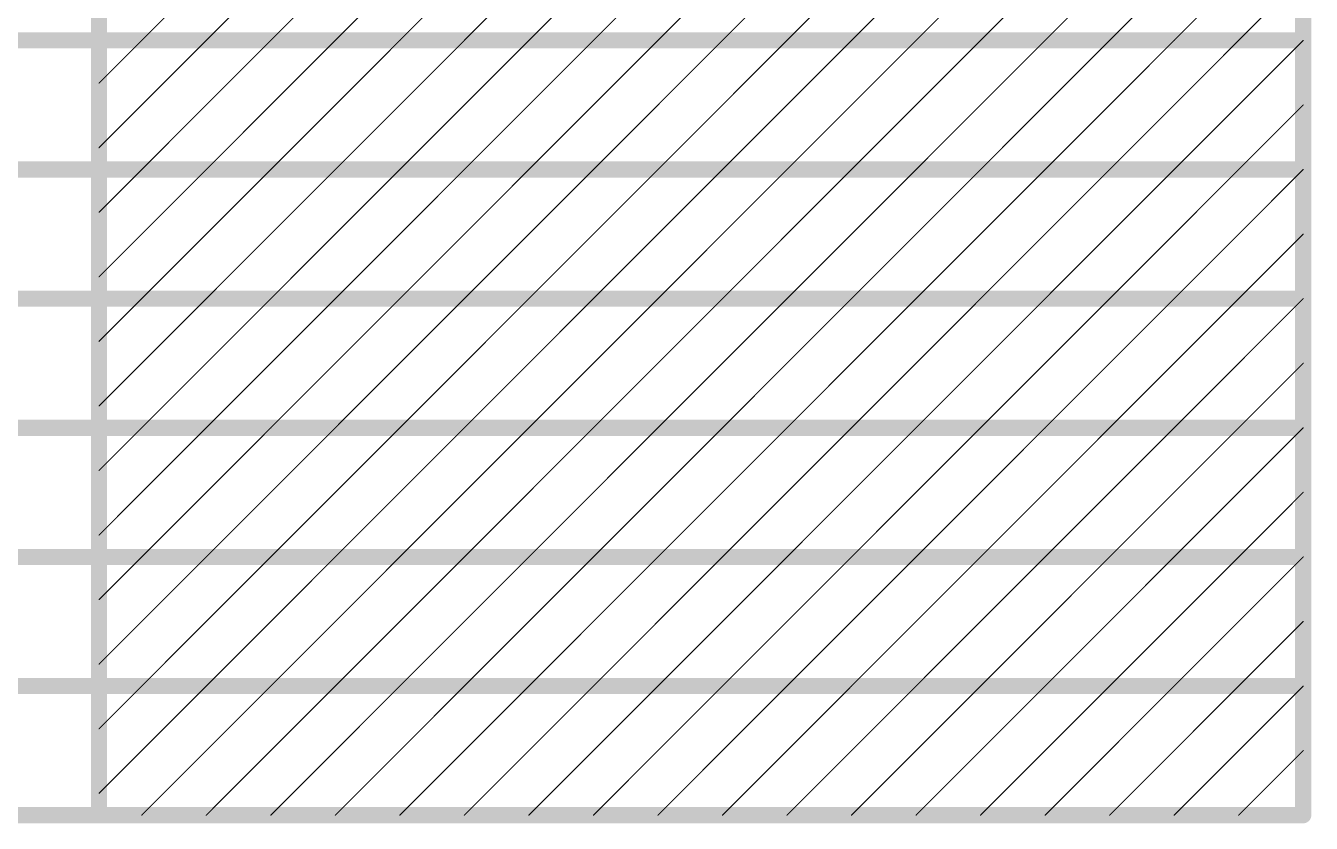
# Model space of a CAD drawing. Header units: inches. Extents: x -9 to 196, y -9 to 68.
# Drawn here: x 165.14 to 195.5, y -4.41 to 14.42 of the extents above; entities that cross this region are included whole.
import ezdxf

# ---------------------------------------------------------------- set-up
doc = ezdxf.new("R2010")
doc.units = ezdxf.units.IN
doc.layers.add('Fabrication', color=76, linetype='Continuous')

msp = doc.modelspace()

# ---------------------------------------------------------------- linework, layer by layer
at = {"layer": 'Fabrication'}
for points in [[(166.874, -4.216, 0.381, 0.381, 0), (166.874, 32.36, 0.381, 0.381, 0)], [(195.314, -4.216, 0.381, 0.381, 0), (195.314, 32.36, 0.381, 0.381, 0)], [(167.882, 14.072, 0.0254, 0.0254, 0), (170.93, 17.12, 0.0254, 0.0254, 0)], [(169.406, 14.072, 0.0254, 0.0254, 0), (172.454, 17.12, 0.0254, 0.0254, 0)], [(170.93, 14.072, 0.0254, 0.0254, 0), (173.978, 17.12, 0.0254, 0.0254, 0)], [(172.454, 14.072, 0.0254, 0.0254, 0), (175.502, 17.12, 0.0254, 0.0254, 0)], [(173.978, 14.072, 0.0254, 0.0254, 0), (177.026, 17.12, 0.0254, 0.0254, 0)], [(175.502, 14.072, 0.0254, 0.0254, 0), (178.55, 17.12, 0.0254, 0.0254, 0)], [(177.026, 14.072, 0.0254, 0.0254, 0), (180.074, 17.12, 0.0254, 0.0254, 0)], [(178.55, 14.072, 0.0254, 0.0254, 0), (181.598, 17.12, 0.0254, 0.0254, 0)], [(180.074, 14.072, 0.0254, 0.0254, 0), (183.122, 17.12, 0.0254, 0.0254, 0)], [(181.598, 14.072, 0.0254, 0.0254, 0), (184.646, 17.12, 0.0254, 0.0254, 0)], [(183.122, 14.072, 0.0254, 0.0254, 0), (186.17, 17.12, 0.0254, 0.0254, 0)], [(184.646, 14.072, 0.0254, 0.0254, 0), (187.694, 17.12, 0.0254, 0.0254, 0)], [(186.17, 14.072, 0.0254, 0.0254, 0), (189.218, 17.12, 0.0254, 0.0254, 0)], [(187.694, 14.072, 0.0254, 0.0254, 0), (190.742, 17.12, 0.0254, 0.0254, 0)], [(189.218, 14.072, 0.0254, 0.0254, 0), (192.266, 17.12, 0.0254, 0.0254, 0)], [(190.742, 14.072, 0.0254, 0.0254, 0), (193.79, 17.12, 0.0254, 0.0254, 0)], [(192.266, 14.072, 0.0254, 0.0254, 0), (195.314, 17.12, 0.0254, 0.0254, 0)], [(193.79, 14.072, 0.0254, 0.0254, 0), (195.314, 15.596, 0.0254, 0.0254, 0)], [(152.4, 14.072, 0.381, 0.381, 0), (166.874, 14.072, 0.381, 0.381, 0)], [(166.874, 14.072, 0.381, 0.381, 0), (195.314, 14.072, 0.381, 0.381, 0)], [(166.874, 13.064, 0.0254, 0.0254, 0), (167.882, 14.072, 0.0254, 0.0254, 0)], [(166.874, 11.54, 0.0254, 0.0254, 0), (169.406, 14.072, 0.0254, 0.0254, 0)], [(167.882, 11.024, 0.0254, 0.0254, 0), (170.93, 14.072, 0.0254, 0.0254, 0)], [(169.406, 11.024, 0.0254, 0.0254, 0), (172.454, 14.072, 0.0254, 0.0254, 0)], [(170.93, 11.024, 0.0254, 0.0254, 0), (173.978, 14.072, 0.0254, 0.0254, 0)], [(172.454, 11.024, 0.0254, 0.0254, 0), (175.502, 14.072, 0.0254, 0.0254, 0)], [(173.978, 11.024, 0.0254, 0.0254, 0), (177.026, 14.072, 0.0254, 0.0254, 0)], [(175.502, 11.024, 0.0254, 0.0254, 0), (178.55, 14.072, 0.0254, 0.0254, 0)], [(177.026, 11.024, 0.0254, 0.0254, 0), (180.074, 14.072, 0.0254, 0.0254, 0)], [(178.55, 11.024, 0.0254, 0.0254, 0), (181.598, 14.072, 0.0254, 0.0254, 0)], [(180.074, 11.024, 0.0254, 0.0254, 0), (183.122, 14.072, 0.0254, 0.0254, 0)], [(181.598, 11.024, 0.0254, 0.0254, 0), (184.646, 14.072, 0.0254, 0.0254, 0)], [(183.122, 11.024, 0.0254, 0.0254, 0), (186.17, 14.072, 0.0254, 0.0254, 0)], [(184.646, 11.024, 0.0254, 0.0254, 0), (187.694, 14.072, 0.0254, 0.0254, 0)], [(186.17, 11.024, 0.0254, 0.0254, 0), (189.218, 14.072, 0.0254, 0.0254, 0)], [(187.694, 11.024, 0.0254, 0.0254, 0), (190.742, 14.072, 0.0254, 0.0254, 0)], [(189.218, 11.024, 0.0254, 0.0254, 0), (192.266, 14.072, 0.0254, 0.0254, 0)], [(190.742, 11.024, 0.0254, 0.0254, 0), (193.79, 14.072, 0.0254, 0.0254, 0)], [(192.266, 11.024, 0.0254, 0.0254, 0), (195.314, 14.072, 0.0254, 0.0254, 0)], [(193.79, 11.024, 0.0254, 0.0254, 0), (195.314, 12.548, 0.0254, 0.0254, 0)], [(152.4, 11.024, 0.381, 0.381, 0), (166.874, 11.024, 0.381, 0.381, 0)], [(166.874, 11.024, 0.381, 0.381, 0), (195.314, 11.024, 0.381, 0.381, 0)], [(166.874, 10.016, 0.0254, 0.0254, 0), (167.882, 11.024, 0.0254, 0.0254, 0)], [(166.874, 8.492, 0.0254, 0.0254, 0), (169.406, 11.024, 0.0254, 0.0254, 0)], [(167.882, 7.976, 0.0254, 0.0254, 0), (170.93, 11.024, 0.0254, 0.0254, 0)], [(169.406, 7.976, 0.0254, 0.0254, 0), (172.454, 11.024, 0.0254, 0.0254, 0)], [(170.93, 7.976, 0.0254, 0.0254, 0), (173.978, 11.024, 0.0254, 0.0254, 0)], [(172.454, 7.976, 0.0254, 0.0254, 0), (175.502, 11.024, 0.0254, 0.0254, 0)], [(173.978, 7.976, 0.0254, 0.0254, 0), (177.026, 11.024, 0.0254, 0.0254, 0)], [(175.502, 7.976, 0.0254, 0.0254, 0), (178.55, 11.024, 0.0254, 0.0254, 0)], [(177.026, 7.976, 0.0254, 0.0254, 0), (180.074, 11.024, 0.0254, 0.0254, 0)], [(178.55, 7.976, 0.0254, 0.0254, 0), (181.598, 11.024, 0.0254, 0.0254, 0)], [(180.074, 7.976, 0.0254, 0.0254, 0), (183.122, 11.024, 0.0254, 0.0254, 0)], [(181.598, 7.976, 0.0254, 0.0254, 0), (184.646, 11.024, 0.0254, 0.0254, 0)], [(183.122, 7.976, 0.0254, 0.0254, 0), (186.17, 11.024, 0.0254, 0.0254, 0)], [(184.646, 7.976, 0.0254, 0.0254, 0), (187.694, 11.024, 0.0254, 0.0254, 0)], [(186.17, 7.976, 0.0254, 0.0254, 0), (189.218, 11.024, 0.0254, 0.0254, 0)], [(187.694, 7.976, 0.0254, 0.0254, 0), (190.742, 11.024, 0.0254, 0.0254, 0)], [(189.218, 7.976, 0.0254, 0.0254, 0), (192.266, 11.024, 0.0254, 0.0254, 0)], [(190.742, 7.976, 0.0254, 0.0254, 0), (193.79, 11.024, 0.0254, 0.0254, 0)], [(192.266, 7.976, 0.0254, 0.0254, 0), (195.314, 11.024, 0.0254, 0.0254, 0)], [(193.79, 7.976, 0.0254, 0.0254, 0), (195.314, 9.5, 0.0254, 0.0254, 0)], [(152.4, 7.976, 0.381, 0.381, 0), (166.874, 7.976, 0.381, 0.381, 0)], [(166.874, 7.976, 0.381, 0.381, 0), (195.314, 7.976, 0.381, 0.381, 0)], [(166.874, 6.968, 0.0254, 0.0254, 0), (167.882, 7.976, 0.0254, 0.0254, 0)], [(166.874, 5.444, 0.0254, 0.0254, 0), (169.406, 7.976, 0.0254, 0.0254, 0)], [(167.882, 4.928, 0.0254, 0.0254, 0), (170.93, 7.976, 0.0254, 0.0254, 0)], [(169.406, 4.928, 0.0254, 0.0254, 0), (172.454, 7.976, 0.0254, 0.0254, 0)], [(170.93, 4.928, 0.0254, 0.0254, 0), (173.978, 7.976, 0.0254, 0.0254, 0)], [(172.454, 4.928, 0.0254, 0.0254, 0), (175.502, 7.976, 0.0254, 0.0254, 0)], [(173.978, 4.928, 0.0254, 0.0254, 0), (177.026, 7.976, 0.0254, 0.0254, 0)], [(175.502, 4.928, 0.0254, 0.0254, 0), (178.55, 7.976, 0.0254, 0.0254, 0)], [(177.026, 4.928, 0.0254, 0.0254, 0), (180.074, 7.976, 0.0254, 0.0254, 0)], [(178.55, 4.928, 0.0254, 0.0254, 0), (181.598, 7.976, 0.0254, 0.0254, 0)], [(180.074, 4.928, 0.0254, 0.0254, 0), (183.122, 7.976, 0.0254, 0.0254, 0)], [(181.598, 4.928, 0.0254, 0.0254, 0), (184.646, 7.976, 0.0254, 0.0254, 0)], [(183.122, 4.928, 0.0254, 0.0254, 0), (186.17, 7.976, 0.0254, 0.0254, 0)], [(184.646, 4.928, 0.0254, 0.0254, 0), (187.694, 7.976, 0.0254, 0.0254, 0)], [(186.17, 4.928, 0.0254, 0.0254, 0), (189.218, 7.976, 0.0254, 0.0254, 0)], [(187.694, 4.928, 0.0254, 0.0254, 0), (190.742, 7.976, 0.0254, 0.0254, 0)], [(189.218, 4.928, 0.0254, 0.0254, 0), (192.266, 7.976, 0.0254, 0.0254, 0)], [(190.742, 4.928, 0.0254, 0.0254, 0), (193.79, 7.976, 0.0254, 0.0254, 0)], [(192.266, 4.928, 0.0254, 0.0254, 0), (195.314, 7.976, 0.0254, 0.0254, 0)], [(193.79, 4.928, 0.0254, 0.0254, 0), (195.314, 6.452, 0.0254, 0.0254, 0)], [(152.4, 4.928, 0.381, 0.381, 0), (166.874, 4.928, 0.381, 0.381, 0)], [(166.874, 4.928, 0.381, 0.381, 0), (195.314, 4.928, 0.381, 0.381, 0)], [(166.874, 3.92, 0.0254, 0.0254, 0), (167.882, 4.928, 0.0254, 0.0254, 0)], [(166.874, 2.396, 0.0254, 0.0254, 0), (169.406, 4.928, 0.0254, 0.0254, 0)], [(167.882, 1.88, 0.0254, 0.0254, 0), (170.93, 4.928, 0.0254, 0.0254, 0)], [(169.406, 1.88, 0.0254, 0.0254, 0), (172.454, 4.928, 0.0254, 0.0254, 0)], [(170.93, 1.88, 0.0254, 0.0254, 0), (173.978, 4.928, 0.0254, 0.0254, 0)], [(172.454, 1.88, 0.0254, 0.0254, 0), (175.502, 4.928, 0.0254, 0.0254, 0)], [(173.978, 1.88, 0.0254, 0.0254, 0), (177.026, 4.928, 0.0254, 0.0254, 0)], [(175.502, 1.88, 0.0254, 0.0254, 0), (178.55, 4.928, 0.0254, 0.0254, 0)], [(177.026, 1.88, 0.0254, 0.0254, 0), (180.074, 4.928, 0.0254, 0.0254, 0)], [(178.55, 1.88, 0.0254, 0.0254, 0), (181.598, 4.928, 0.0254, 0.0254, 0)], [(180.074, 1.88, 0.0254, 0.0254, 0), (183.122, 4.928, 0.0254, 0.0254, 0)], [(181.598, 1.88, 0.0254, 0.0254, 0), (184.646, 4.928, 0.0254, 0.0254, 0)], [(183.122, 1.88, 0.0254, 0.0254, 0), (186.17, 4.928, 0.0254, 0.0254, 0)], [(184.646, 1.88, 0.0254, 0.0254, 0), (187.694, 4.928, 0.0254, 0.0254, 0)], [(186.17, 1.88, 0.0254, 0.0254, 0), (189.218, 4.928, 0.0254, 0.0254, 0)], [(187.694, 1.88, 0.0254, 0.0254, 0), (190.742, 4.928, 0.0254, 0.0254, 0)], [(189.218, 1.88, 0.0254, 0.0254, 0), (192.266, 4.928, 0.0254, 0.0254, 0)], [(190.742, 1.88, 0.0254, 0.0254, 0), (193.79, 4.928, 0.0254, 0.0254, 0)], [(192.266, 1.88, 0.0254, 0.0254, 0), (195.314, 4.928, 0.0254, 0.0254, 0)], [(193.79, 1.88, 0.0254, 0.0254, 0), (195.314, 3.404, 0.0254, 0.0254, 0)], [(152.4, 1.88, 0.381, 0.381, 0), (166.874, 1.88, 0.381, 0.381, 0)], [(166.874, 1.88, 0.381, 0.381, 0), (195.314, 1.88, 0.381, 0.381, 0)], [(166.874, 0.872, 0.0254, 0.0254, 0), (167.882, 1.88, 0.0254, 0.0254, 0)], [(166.874, -0.652, 0.0254, 0.0254, 0), (169.406, 1.88, 0.0254, 0.0254, 0)], [(167.882, -1.168, 0.0254, 0.0254, 0), (170.93, 1.88, 0.0254, 0.0254, 0)], [(169.406, -1.168, 0.0254, 0.0254, 0), (172.454, 1.88, 0.0254, 0.0254, 0)], [(170.93, -1.168, 0.0254, 0.0254, 0), (173.978, 1.88, 0.0254, 0.0254, 0)], [(172.454, -1.168, 0.0254, 0.0254, 0), (175.502, 1.88, 0.0254, 0.0254, 0)], [(173.978, -1.168, 0.0254, 0.0254, 0), (177.026, 1.88, 0.0254, 0.0254, 0)], [(175.502, -1.168, 0.0254, 0.0254, 0), (178.55, 1.88, 0.0254, 0.0254, 0)], [(177.026, -1.168, 0.0254, 0.0254, 0), (180.074, 1.88, 0.0254, 0.0254, 0)], [(178.55, -1.168, 0.0254, 0.0254, 0), (181.598, 1.88, 0.0254, 0.0254, 0)], [(180.074, -1.168, 0.0254, 0.0254, 0), (183.122, 1.88, 0.0254, 0.0254, 0)], [(181.598, -1.168, 0.0254, 0.0254, 0), (184.646, 1.88, 0.0254, 0.0254, 0)], [(183.122, -1.168, 0.0254, 0.0254, 0), (186.17, 1.88, 0.0254, 0.0254, 0)], [(184.646, -1.168, 0.0254, 0.0254, 0), (187.694, 1.88, 0.0254, 0.0254, 0)], [(186.17, -1.168, 0.0254, 0.0254, 0), (189.218, 1.88, 0.0254, 0.0254, 0)], [(187.694, -1.168, 0.0254, 0.0254, 0), (190.742, 1.88, 0.0254, 0.0254, 0)], [(189.218, -1.168, 0.0254, 0.0254, 0), (192.266, 1.88, 0.0254, 0.0254, 0)], [(190.742, -1.168, 0.0254, 0.0254, 0), (193.79, 1.88, 0.0254, 0.0254, 0)], [(192.266, -1.168, 0.0254, 0.0254, 0), (195.314, 1.88, 0.0254, 0.0254, 0)], [(193.79, -1.168, 0.0254, 0.0254, 0), (195.314, 0.356, 0.0254, 0.0254, 0)], [(152.4, -1.168, 0.381, 0.381, 0), (166.874, -1.168, 0.381, 0.381, 0)], [(166.874, -1.168, 0.381, 0.381, 0), (195.314, -1.168, 0.381, 0.381, 0)], [(166.874, -2.176, 0.0254, 0.0254, 0), (167.882, -1.168, 0.0254, 0.0254, 0)], [(166.874, -3.7, 0.0254, 0.0254, 0), (169.406, -1.168, 0.0254, 0.0254, 0)], [(167.882, -4.216, 0.0254, 0.0254, 0), (170.93, -1.168, 0.0254, 0.0254, 0)], [(169.406, -4.216, 0.0254, 0.0254, 0), (172.454, -1.168, 0.0254, 0.0254, 0)], [(170.93, -4.216, 0.0254, 0.0254, 0), (173.978, -1.168, 0.0254, 0.0254, 0)], [(172.454, -4.216, 0.0254, 0.0254, 0), (175.502, -1.168, 0.0254, 0.0254, 0)], [(173.978, -4.216, 0.0254, 0.0254, 0), (177.026, -1.168, 0.0254, 0.0254, 0)], [(175.502, -4.216, 0.0254, 0.0254, 0), (178.55, -1.168, 0.0254, 0.0254, 0)], [(177.026, -4.216, 0.0254, 0.0254, 0), (180.074, -1.168, 0.0254, 0.0254, 0)], [(178.55, -4.216, 0.0254, 0.0254, 0), (181.598, -1.168, 0.0254, 0.0254, 0)], [(180.074, -4.216, 0.0254, 0.0254, 0), (183.122, -1.168, 0.0254, 0.0254, 0)], [(181.598, -4.216, 0.0254, 0.0254, 0), (184.646, -1.168, 0.0254, 0.0254, 0)], [(183.122, -4.216, 0.0254, 0.0254, 0), (186.17, -1.168, 0.0254, 0.0254, 0)], [(184.646, -4.216, 0.0254, 0.0254, 0), (187.694, -1.168, 0.0254, 0.0254, 0)], [(186.17, -4.216, 0.0254, 0.0254, 0), (189.218, -1.168, 0.0254, 0.0254, 0)], [(187.694, -4.216, 0.0254, 0.0254, 0), (190.742, -1.168, 0.0254, 0.0254, 0)], [(189.218, -4.216, 0.0254, 0.0254, 0), (192.266, -1.168, 0.0254, 0.0254, 0)], [(190.742, -4.216, 0.0254, 0.0254, 0), (193.79, -1.168, 0.0254, 0.0254, 0)], [(192.266, -4.216, 0.0254, 0.0254, 0), (195.314, -1.168, 0.0254, 0.0254, 0)], [(193.79, -4.216, 0.0254, 0.0254, 0), (195.314, -2.692, 0.0254, 0.0254, 0)], [(152.4, -4.216, 0.381, 0.381, 0), (166.874, -4.216, 0.381, 0.381, 0)], [(166.874, -4.216, 0.381, 0.381, 0), (195.314, -4.216, 0.381, 0.381, 0)]]:
    msp.add_lwpolyline(points, format="xyseb", dxfattribs=at)
for points in [[(166.779, 14.072, 0.191, 0.191, 1), (166.97, 14.072, 0.191, 0.191, 1)], [(166.779, 14.072, 0.191, 0.191, 1), (166.97, 14.072, 0.191, 0.191, 1)], [(167.876, 14.072, 0.0127, 0.0127, 1), (167.889, 14.072, 0.0127, 0.0127, 1)], [(167.876, 14.072, 0.0127, 0.0127, 1), (167.889, 14.072, 0.0127, 0.0127, 1)], [(169.4, 14.072, 0.0127, 0.0127, 1), (169.413, 14.072, 0.0127, 0.0127, 1)], [(169.4, 14.072, 0.0127, 0.0127, 1), (169.413, 14.072, 0.0127, 0.0127, 1)], [(170.924, 14.072, 0.0127, 0.0127, 1), (170.937, 14.072, 0.0127, 0.0127, 1)], [(170.924, 14.072, 0.0127, 0.0127, 1), (170.937, 14.072, 0.0127, 0.0127, 1)], [(172.448, 14.072, 0.0127, 0.0127, 1), (172.461, 14.072, 0.0127, 0.0127, 1)], [(172.448, 14.072, 0.0127, 0.0127, 1), (172.461, 14.072, 0.0127, 0.0127, 1)], [(173.972, 14.072, 0.0127, 0.0127, 1), (173.985, 14.072, 0.0127, 0.0127, 1)], [(173.972, 14.072, 0.0127, 0.0127, 1), (173.985, 14.072, 0.0127, 0.0127, 1)], [(175.496, 14.072, 0.0127, 0.0127, 1), (175.509, 14.072, 0.0127, 0.0127, 1)], [(175.496, 14.072, 0.0127, 0.0127, 1), (175.509, 14.072, 0.0127, 0.0127, 1)], [(177.02, 14.072, 0.0127, 0.0127, 1), (177.033, 14.072, 0.0127, 0.0127, 1)], [(177.02, 14.072, 0.0127, 0.0127, 1), (177.033, 14.072, 0.0127, 0.0127, 1)], [(178.544, 14.072, 0.0127, 0.0127, 1), (178.557, 14.072, 0.0127, 0.0127, 1)], [(178.544, 14.072, 0.0127, 0.0127, 1), (178.557, 14.072, 0.0127, 0.0127, 1)], [(180.068, 14.072, 0.0127, 0.0127, 1), (180.081, 14.072, 0.0127, 0.0127, 1)], [(180.068, 14.072, 0.0127, 0.0127, 1), (180.081, 14.072, 0.0127, 0.0127, 1)], [(181.592, 14.072, 0.0127, 0.0127, 1), (181.605, 14.072, 0.0127, 0.0127, 1)], [(181.592, 14.072, 0.0127, 0.0127, 1), (181.605, 14.072, 0.0127, 0.0127, 1)], [(183.116, 14.072, 0.0127, 0.0127, 1), (183.129, 14.072, 0.0127, 0.0127, 1)], [(183.116, 14.072, 0.0127, 0.0127, 1), (183.129, 14.072, 0.0127, 0.0127, 1)], [(184.64, 14.072, 0.0127, 0.0127, 1), (184.653, 14.072, 0.0127, 0.0127, 1)], [(184.64, 14.072, 0.0127, 0.0127, 1), (184.653, 14.072, 0.0127, 0.0127, 1)], [(186.164, 14.072, 0.0127, 0.0127, 1), (186.177, 14.072, 0.0127, 0.0127, 1)], [(186.164, 14.072, 0.0127, 0.0127, 1), (186.177, 14.072, 0.0127, 0.0127, 1)], [(187.688, 14.072, 0.0127, 0.0127, 1), (187.701, 14.072, 0.0127, 0.0127, 1)], [(187.688, 14.072, 0.0127, 0.0127, 1), (187.701, 14.072, 0.0127, 0.0127, 1)], [(189.212, 14.072, 0.0127, 0.0127, 1), (189.225, 14.072, 0.0127, 0.0127, 1)], [(189.212, 14.072, 0.0127, 0.0127, 1), (189.225, 14.072, 0.0127, 0.0127, 1)], [(190.736, 14.072, 0.0127, 0.0127, 1), (190.749, 14.072, 0.0127, 0.0127, 1)], [(190.736, 14.072, 0.0127, 0.0127, 1), (190.749, 14.072, 0.0127, 0.0127, 1)], [(192.26, 14.072, 0.0127, 0.0127, 1), (192.273, 14.072, 0.0127, 0.0127, 1)], [(192.26, 14.072, 0.0127, 0.0127, 1), (192.273, 14.072, 0.0127, 0.0127, 1)], [(193.784, 14.072, 0.0127, 0.0127, 1), (193.797, 14.072, 0.0127, 0.0127, 1)], [(193.784, 14.072, 0.0127, 0.0127, 1), (193.797, 14.072, 0.0127, 0.0127, 1)], [(195.219, 14.072, 0.191, 0.191, 1), (195.41, 14.072, 0.191, 0.191, 1)], [(195.308, 14.072, 0.0127, 0.0127, 1), (195.321, 14.072, 0.0127, 0.0127, 1)], [(166.868, 13.064, 0.0127, 0.0127, 1), (166.881, 13.064, 0.0127, 0.0127, 1)], [(195.308, 12.548, 0.0127, 0.0127, 1), (195.321, 12.548, 0.0127, 0.0127, 1)], [(166.868, 11.54, 0.0127, 0.0127, 1), (166.881, 11.54, 0.0127, 0.0127, 1)], [(166.779, 11.024, 0.191, 0.191, 1), (166.97, 11.024, 0.191, 0.191, 1)], [(166.779, 11.024, 0.191, 0.191, 1), (166.97, 11.024, 0.191, 0.191, 1)], [(167.876, 11.024, 0.0127, 0.0127, 1), (167.889, 11.024, 0.0127, 0.0127, 1)], [(167.876, 11.024, 0.0127, 0.0127, 1), (167.889, 11.024, 0.0127, 0.0127, 1)], [(169.4, 11.024, 0.0127, 0.0127, 1), (169.413, 11.024, 0.0127, 0.0127, 1)], [(169.4, 11.024, 0.0127, 0.0127, 1), (169.413, 11.024, 0.0127, 0.0127, 1)], [(170.924, 11.024, 0.0127, 0.0127, 1), (170.937, 11.024, 0.0127, 0.0127, 1)], [(170.924, 11.024, 0.0127, 0.0127, 1), (170.937, 11.024, 0.0127, 0.0127, 1)], [(172.448, 11.024, 0.0127, 0.0127, 1), (172.461, 11.024, 0.0127, 0.0127, 1)], [(172.448, 11.024, 0.0127, 0.0127, 1), (172.461, 11.024, 0.0127, 0.0127, 1)], [(173.972, 11.024, 0.0127, 0.0127, 1), (173.985, 11.024, 0.0127, 0.0127, 1)], [(173.972, 11.024, 0.0127, 0.0127, 1), (173.985, 11.024, 0.0127, 0.0127, 1)], [(175.496, 11.024, 0.0127, 0.0127, 1), (175.509, 11.024, 0.0127, 0.0127, 1)], [(175.496, 11.024, 0.0127, 0.0127, 1), (175.509, 11.024, 0.0127, 0.0127, 1)], [(177.02, 11.024, 0.0127, 0.0127, 1), (177.033, 11.024, 0.0127, 0.0127, 1)], [(177.02, 11.024, 0.0127, 0.0127, 1), (177.033, 11.024, 0.0127, 0.0127, 1)], [(178.544, 11.024, 0.0127, 0.0127, 1), (178.557, 11.024, 0.0127, 0.0127, 1)], [(178.544, 11.024, 0.0127, 0.0127, 1), (178.557, 11.024, 0.0127, 0.0127, 1)], [(180.068, 11.024, 0.0127, 0.0127, 1), (180.081, 11.024, 0.0127, 0.0127, 1)], [(180.068, 11.024, 0.0127, 0.0127, 1), (180.081, 11.024, 0.0127, 0.0127, 1)], [(181.592, 11.024, 0.0127, 0.0127, 1), (181.605, 11.024, 0.0127, 0.0127, 1)], [(181.592, 11.024, 0.0127, 0.0127, 1), (181.605, 11.024, 0.0127, 0.0127, 1)], [(183.116, 11.024, 0.0127, 0.0127, 1), (183.129, 11.024, 0.0127, 0.0127, 1)], [(183.116, 11.024, 0.0127, 0.0127, 1), (183.129, 11.024, 0.0127, 0.0127, 1)], [(184.64, 11.024, 0.0127, 0.0127, 1), (184.653, 11.024, 0.0127, 0.0127, 1)], [(184.64, 11.024, 0.0127, 0.0127, 1), (184.653, 11.024, 0.0127, 0.0127, 1)], [(186.164, 11.024, 0.0127, 0.0127, 1), (186.177, 11.024, 0.0127, 0.0127, 1)], [(186.164, 11.024, 0.0127, 0.0127, 1), (186.177, 11.024, 0.0127, 0.0127, 1)], [(187.688, 11.024, 0.0127, 0.0127, 1), (187.701, 11.024, 0.0127, 0.0127, 1)], [(187.688, 11.024, 0.0127, 0.0127, 1), (187.701, 11.024, 0.0127, 0.0127, 1)], [(189.212, 11.024, 0.0127, 0.0127, 1), (189.225, 11.024, 0.0127, 0.0127, 1)], [(189.212, 11.024, 0.0127, 0.0127, 1), (189.225, 11.024, 0.0127, 0.0127, 1)], [(190.736, 11.024, 0.0127, 0.0127, 1), (190.749, 11.024, 0.0127, 0.0127, 1)], [(190.736, 11.024, 0.0127, 0.0127, 1), (190.749, 11.024, 0.0127, 0.0127, 1)], [(192.26, 11.024, 0.0127, 0.0127, 1), (192.273, 11.024, 0.0127, 0.0127, 1)], [(192.26, 11.024, 0.0127, 0.0127, 1), (192.273, 11.024, 0.0127, 0.0127, 1)], [(193.784, 11.024, 0.0127, 0.0127, 1), (193.797, 11.024, 0.0127, 0.0127, 1)], [(193.784, 11.024, 0.0127, 0.0127, 1), (193.797, 11.024, 0.0127, 0.0127, 1)], [(195.219, 11.024, 0.191, 0.191, 1), (195.41, 11.024, 0.191, 0.191, 1)], [(195.308, 11.024, 0.0127, 0.0127, 1), (195.321, 11.024, 0.0127, 0.0127, 1)], [(166.868, 10.016, 0.0127, 0.0127, 1), (166.881, 10.016, 0.0127, 0.0127, 1)], [(195.308, 9.5, 0.0127, 0.0127, 1), (195.321, 9.5, 0.0127, 0.0127, 1)], [(166.868, 8.492, 0.0127, 0.0127, 1), (166.881, 8.492, 0.0127, 0.0127, 1)], [(166.779, 7.976, 0.191, 0.191, 1), (166.97, 7.976, 0.191, 0.191, 1)], [(166.779, 7.976, 0.191, 0.191, 1), (166.97, 7.976, 0.191, 0.191, 1)], [(167.876, 7.976, 0.0127, 0.0127, 1), (167.889, 7.976, 0.0127, 0.0127, 1)], [(167.876, 7.976, 0.0127, 0.0127, 1), (167.889, 7.976, 0.0127, 0.0127, 1)], [(169.4, 7.976, 0.0127, 0.0127, 1), (169.413, 7.976, 0.0127, 0.0127, 1)], [(169.4, 7.976, 0.0127, 0.0127, 1), (169.413, 7.976, 0.0127, 0.0127, 1)], [(170.924, 7.976, 0.0127, 0.0127, 1), (170.937, 7.976, 0.0127, 0.0127, 1)], [(170.924, 7.976, 0.0127, 0.0127, 1), (170.937, 7.976, 0.0127, 0.0127, 1)], [(172.448, 7.976, 0.0127, 0.0127, 1), (172.461, 7.976, 0.0127, 0.0127, 1)], [(172.448, 7.976, 0.0127, 0.0127, 1), (172.461, 7.976, 0.0127, 0.0127, 1)], [(173.972, 7.976, 0.0127, 0.0127, 1), (173.985, 7.976, 0.0127, 0.0127, 1)], [(173.972, 7.976, 0.0127, 0.0127, 1), (173.985, 7.976, 0.0127, 0.0127, 1)], [(175.496, 7.976, 0.0127, 0.0127, 1), (175.509, 7.976, 0.0127, 0.0127, 1)], [(175.496, 7.976, 0.0127, 0.0127, 1), (175.509, 7.976, 0.0127, 0.0127, 1)], [(177.02, 7.976, 0.0127, 0.0127, 1), (177.033, 7.976, 0.0127, 0.0127, 1)], [(177.02, 7.976, 0.0127, 0.0127, 1), (177.033, 7.976, 0.0127, 0.0127, 1)], [(178.544, 7.976, 0.0127, 0.0127, 1), (178.557, 7.976, 0.0127, 0.0127, 1)], [(178.544, 7.976, 0.0127, 0.0127, 1), (178.557, 7.976, 0.0127, 0.0127, 1)], [(180.068, 7.976, 0.0127, 0.0127, 1), (180.081, 7.976, 0.0127, 0.0127, 1)], [(180.068, 7.976, 0.0127, 0.0127, 1), (180.081, 7.976, 0.0127, 0.0127, 1)], [(181.592, 7.976, 0.0127, 0.0127, 1), (181.605, 7.976, 0.0127, 0.0127, 1)], [(181.592, 7.976, 0.0127, 0.0127, 1), (181.605, 7.976, 0.0127, 0.0127, 1)], [(183.116, 7.976, 0.0127, 0.0127, 1), (183.129, 7.976, 0.0127, 0.0127, 1)], [(183.116, 7.976, 0.0127, 0.0127, 1), (183.129, 7.976, 0.0127, 0.0127, 1)], [(184.64, 7.976, 0.0127, 0.0127, 1), (184.653, 7.976, 0.0127, 0.0127, 1)], [(184.64, 7.976, 0.0127, 0.0127, 1), (184.653, 7.976, 0.0127, 0.0127, 1)], [(186.164, 7.976, 0.0127, 0.0127, 1), (186.177, 7.976, 0.0127, 0.0127, 1)], [(186.164, 7.976, 0.0127, 0.0127, 1), (186.177, 7.976, 0.0127, 0.0127, 1)], [(187.688, 7.976, 0.0127, 0.0127, 1), (187.701, 7.976, 0.0127, 0.0127, 1)], [(187.688, 7.976, 0.0127, 0.0127, 1), (187.701, 7.976, 0.0127, 0.0127, 1)], [(189.212, 7.976, 0.0127, 0.0127, 1), (189.225, 7.976, 0.0127, 0.0127, 1)], [(189.212, 7.976, 0.0127, 0.0127, 1), (189.225, 7.976, 0.0127, 0.0127, 1)], [(190.736, 7.976, 0.0127, 0.0127, 1), (190.749, 7.976, 0.0127, 0.0127, 1)], [(190.736, 7.976, 0.0127, 0.0127, 1), (190.749, 7.976, 0.0127, 0.0127, 1)], [(192.26, 7.976, 0.0127, 0.0127, 1), (192.273, 7.976, 0.0127, 0.0127, 1)], [(192.26, 7.976, 0.0127, 0.0127, 1), (192.273, 7.976, 0.0127, 0.0127, 1)], [(193.784, 7.976, 0.0127, 0.0127, 1), (193.797, 7.976, 0.0127, 0.0127, 1)], [(193.784, 7.976, 0.0127, 0.0127, 1), (193.797, 7.976, 0.0127, 0.0127, 1)], [(195.219, 7.976, 0.191, 0.191, 1), (195.41, 7.976, 0.191, 0.191, 1)], [(195.308, 7.976, 0.0127, 0.0127, 1), (195.321, 7.976, 0.0127, 0.0127, 1)], [(166.868, 6.968, 0.0127, 0.0127, 1), (166.881, 6.968, 0.0127, 0.0127, 1)], [(195.308, 6.452, 0.0127, 0.0127, 1), (195.321, 6.452, 0.0127, 0.0127, 1)], [(166.868, 5.444, 0.0127, 0.0127, 1), (166.881, 5.444, 0.0127, 0.0127, 1)], [(166.779, 4.928, 0.191, 0.191, 1), (166.97, 4.928, 0.191, 0.191, 1)], [(166.779, 4.928, 0.191, 0.191, 1), (166.97, 4.928, 0.191, 0.191, 1)], [(167.876, 4.928, 0.0127, 0.0127, 1), (167.889, 4.928, 0.0127, 0.0127, 1)], [(167.876, 4.928, 0.0127, 0.0127, 1), (167.889, 4.928, 0.0127, 0.0127, 1)], [(169.4, 4.928, 0.0127, 0.0127, 1), (169.413, 4.928, 0.0127, 0.0127, 1)], [(169.4, 4.928, 0.0127, 0.0127, 1), (169.413, 4.928, 0.0127, 0.0127, 1)], [(170.924, 4.928, 0.0127, 0.0127, 1), (170.937, 4.928, 0.0127, 0.0127, 1)], [(170.924, 4.928, 0.0127, 0.0127, 1), (170.937, 4.928, 0.0127, 0.0127, 1)], [(172.448, 4.928, 0.0127, 0.0127, 1), (172.461, 4.928, 0.0127, 0.0127, 1)], [(172.448, 4.928, 0.0127, 0.0127, 1), (172.461, 4.928, 0.0127, 0.0127, 1)], [(173.972, 4.928, 0.0127, 0.0127, 1), (173.985, 4.928, 0.0127, 0.0127, 1)], [(173.972, 4.928, 0.0127, 0.0127, 1), (173.985, 4.928, 0.0127, 0.0127, 1)], [(175.496, 4.928, 0.0127, 0.0127, 1), (175.509, 4.928, 0.0127, 0.0127, 1)], [(175.496, 4.928, 0.0127, 0.0127, 1), (175.509, 4.928, 0.0127, 0.0127, 1)], [(177.02, 4.928, 0.0127, 0.0127, 1), (177.033, 4.928, 0.0127, 0.0127, 1)], [(177.02, 4.928, 0.0127, 0.0127, 1), (177.033, 4.928, 0.0127, 0.0127, 1)], [(178.544, 4.928, 0.0127, 0.0127, 1), (178.557, 4.928, 0.0127, 0.0127, 1)], [(178.544, 4.928, 0.0127, 0.0127, 1), (178.557, 4.928, 0.0127, 0.0127, 1)], [(180.068, 4.928, 0.0127, 0.0127, 1), (180.081, 4.928, 0.0127, 0.0127, 1)], [(180.068, 4.928, 0.0127, 0.0127, 1), (180.081, 4.928, 0.0127, 0.0127, 1)], [(181.592, 4.928, 0.0127, 0.0127, 1), (181.605, 4.928, 0.0127, 0.0127, 1)], [(181.592, 4.928, 0.0127, 0.0127, 1), (181.605, 4.928, 0.0127, 0.0127, 1)], [(183.116, 4.928, 0.0127, 0.0127, 1), (183.129, 4.928, 0.0127, 0.0127, 1)], [(183.116, 4.928, 0.0127, 0.0127, 1), (183.129, 4.928, 0.0127, 0.0127, 1)], [(184.64, 4.928, 0.0127, 0.0127, 1), (184.653, 4.928, 0.0127, 0.0127, 1)], [(184.64, 4.928, 0.0127, 0.0127, 1), (184.653, 4.928, 0.0127, 0.0127, 1)], [(186.164, 4.928, 0.0127, 0.0127, 1), (186.177, 4.928, 0.0127, 0.0127, 1)], [(186.164, 4.928, 0.0127, 0.0127, 1), (186.177, 4.928, 0.0127, 0.0127, 1)], [(187.688, 4.928, 0.0127, 0.0127, 1), (187.701, 4.928, 0.0127, 0.0127, 1)], [(187.688, 4.928, 0.0127, 0.0127, 1), (187.701, 4.928, 0.0127, 0.0127, 1)], [(189.212, 4.928, 0.0127, 0.0127, 1), (189.225, 4.928, 0.0127, 0.0127, 1)], [(189.212, 4.928, 0.0127, 0.0127, 1), (189.225, 4.928, 0.0127, 0.0127, 1)], [(190.736, 4.928, 0.0127, 0.0127, 1), (190.749, 4.928, 0.0127, 0.0127, 1)], [(190.736, 4.928, 0.0127, 0.0127, 1), (190.749, 4.928, 0.0127, 0.0127, 1)], [(192.26, 4.928, 0.0127, 0.0127, 1), (192.273, 4.928, 0.0127, 0.0127, 1)], [(192.26, 4.928, 0.0127, 0.0127, 1), (192.273, 4.928, 0.0127, 0.0127, 1)], [(193.784, 4.928, 0.0127, 0.0127, 1), (193.797, 4.928, 0.0127, 0.0127, 1)], [(193.784, 4.928, 0.0127, 0.0127, 1), (193.797, 4.928, 0.0127, 0.0127, 1)], [(195.219, 4.928, 0.191, 0.191, 1), (195.41, 4.928, 0.191, 0.191, 1)], [(195.308, 4.928, 0.0127, 0.0127, 1), (195.321, 4.928, 0.0127, 0.0127, 1)], [(166.868, 3.92, 0.0127, 0.0127, 1), (166.881, 3.92, 0.0127, 0.0127, 1)], [(195.308, 3.404, 0.0127, 0.0127, 1), (195.321, 3.404, 0.0127, 0.0127, 1)], [(166.868, 2.396, 0.0127, 0.0127, 1), (166.881, 2.396, 0.0127, 0.0127, 1)], [(166.779, 1.88, 0.191, 0.191, 1), (166.97, 1.88, 0.191, 0.191, 1)], [(166.779, 1.88, 0.191, 0.191, 1), (166.97, 1.88, 0.191, 0.191, 1)], [(167.876, 1.88, 0.0127, 0.0127, 1), (167.889, 1.88, 0.0127, 0.0127, 1)], [(167.876, 1.88, 0.0127, 0.0127, 1), (167.889, 1.88, 0.0127, 0.0127, 1)], [(169.4, 1.88, 0.0127, 0.0127, 1), (169.413, 1.88, 0.0127, 0.0127, 1)], [(169.4, 1.88, 0.0127, 0.0127, 1), (169.413, 1.88, 0.0127, 0.0127, 1)], [(170.924, 1.88, 0.0127, 0.0127, 1), (170.937, 1.88, 0.0127, 0.0127, 1)], [(170.924, 1.88, 0.0127, 0.0127, 1), (170.937, 1.88, 0.0127, 0.0127, 1)], [(172.448, 1.88, 0.0127, 0.0127, 1), (172.461, 1.88, 0.0127, 0.0127, 1)], [(172.448, 1.88, 0.0127, 0.0127, 1), (172.461, 1.88, 0.0127, 0.0127, 1)], [(173.972, 1.88, 0.0127, 0.0127, 1), (173.985, 1.88, 0.0127, 0.0127, 1)], [(173.972, 1.88, 0.0127, 0.0127, 1), (173.985, 1.88, 0.0127, 0.0127, 1)], [(175.496, 1.88, 0.0127, 0.0127, 1), (175.509, 1.88, 0.0127, 0.0127, 1)], [(175.496, 1.88, 0.0127, 0.0127, 1), (175.509, 1.88, 0.0127, 0.0127, 1)], [(177.02, 1.88, 0.0127, 0.0127, 1), (177.033, 1.88, 0.0127, 0.0127, 1)], [(177.02, 1.88, 0.0127, 0.0127, 1), (177.033, 1.88, 0.0127, 0.0127, 1)], [(178.544, 1.88, 0.0127, 0.0127, 1), (178.557, 1.88, 0.0127, 0.0127, 1)], [(178.544, 1.88, 0.0127, 0.0127, 1), (178.557, 1.88, 0.0127, 0.0127, 1)], [(180.068, 1.88, 0.0127, 0.0127, 1), (180.081, 1.88, 0.0127, 0.0127, 1)], [(180.068, 1.88, 0.0127, 0.0127, 1), (180.081, 1.88, 0.0127, 0.0127, 1)], [(181.592, 1.88, 0.0127, 0.0127, 1), (181.605, 1.88, 0.0127, 0.0127, 1)], [(181.592, 1.88, 0.0127, 0.0127, 1), (181.605, 1.88, 0.0127, 0.0127, 1)], [(183.116, 1.88, 0.0127, 0.0127, 1), (183.129, 1.88, 0.0127, 0.0127, 1)], [(183.116, 1.88, 0.0127, 0.0127, 1), (183.129, 1.88, 0.0127, 0.0127, 1)], [(184.64, 1.88, 0.0127, 0.0127, 1), (184.653, 1.88, 0.0127, 0.0127, 1)], [(184.64, 1.88, 0.0127, 0.0127, 1), (184.653, 1.88, 0.0127, 0.0127, 1)], [(186.164, 1.88, 0.0127, 0.0127, 1), (186.177, 1.88, 0.0127, 0.0127, 1)], [(186.164, 1.88, 0.0127, 0.0127, 1), (186.177, 1.88, 0.0127, 0.0127, 1)], [(187.688, 1.88, 0.0127, 0.0127, 1), (187.701, 1.88, 0.0127, 0.0127, 1)], [(187.688, 1.88, 0.0127, 0.0127, 1), (187.701, 1.88, 0.0127, 0.0127, 1)], [(189.212, 1.88, 0.0127, 0.0127, 1), (189.225, 1.88, 0.0127, 0.0127, 1)], [(189.212, 1.88, 0.0127, 0.0127, 1), (189.225, 1.88, 0.0127, 0.0127, 1)], [(190.736, 1.88, 0.0127, 0.0127, 1), (190.749, 1.88, 0.0127, 0.0127, 1)], [(190.736, 1.88, 0.0127, 0.0127, 1), (190.749, 1.88, 0.0127, 0.0127, 1)], [(192.26, 1.88, 0.0127, 0.0127, 1), (192.273, 1.88, 0.0127, 0.0127, 1)], [(192.26, 1.88, 0.0127, 0.0127, 1), (192.273, 1.88, 0.0127, 0.0127, 1)], [(193.784, 1.88, 0.0127, 0.0127, 1), (193.797, 1.88, 0.0127, 0.0127, 1)], [(193.784, 1.88, 0.0127, 0.0127, 1), (193.797, 1.88, 0.0127, 0.0127, 1)], [(195.219, 1.88, 0.191, 0.191, 1), (195.41, 1.88, 0.191, 0.191, 1)], [(195.308, 1.88, 0.0127, 0.0127, 1), (195.321, 1.88, 0.0127, 0.0127, 1)], [(166.868, 0.872, 0.0127, 0.0127, 1), (166.881, 0.872, 0.0127, 0.0127, 1)], [(195.308, 0.356, 0.0127, 0.0127, 1), (195.321, 0.356, 0.0127, 0.0127, 1)], [(166.868, -0.652, 0.0127, 0.0127, 1), (166.881, -0.652, 0.0127, 0.0127, 1)], [(166.779, -1.168, 0.191, 0.191, 1), (166.97, -1.168, 0.191, 0.191, 1)], [(166.779, -1.168, 0.191, 0.191, 1), (166.97, -1.168, 0.191, 0.191, 1)], [(167.876, -1.168, 0.0127, 0.0127, 1), (167.889, -1.168, 0.0127, 0.0127, 1)], [(167.876, -1.168, 0.0127, 0.0127, 1), (167.889, -1.168, 0.0127, 0.0127, 1)], [(169.4, -1.168, 0.0127, 0.0127, 1), (169.413, -1.168, 0.0127, 0.0127, 1)], [(169.4, -1.168, 0.0127, 0.0127, 1), (169.413, -1.168, 0.0127, 0.0127, 1)], [(170.924, -1.168, 0.0127, 0.0127, 1), (170.937, -1.168, 0.0127, 0.0127, 1)], [(170.924, -1.168, 0.0127, 0.0127, 1), (170.937, -1.168, 0.0127, 0.0127, 1)], [(172.448, -1.168, 0.0127, 0.0127, 1), (172.461, -1.168, 0.0127, 0.0127, 1)], [(172.448, -1.168, 0.0127, 0.0127, 1), (172.461, -1.168, 0.0127, 0.0127, 1)], [(173.972, -1.168, 0.0127, 0.0127, 1), (173.985, -1.168, 0.0127, 0.0127, 1)], [(173.972, -1.168, 0.0127, 0.0127, 1), (173.985, -1.168, 0.0127, 0.0127, 1)], [(175.496, -1.168, 0.0127, 0.0127, 1), (175.509, -1.168, 0.0127, 0.0127, 1)], [(175.496, -1.168, 0.0127, 0.0127, 1), (175.509, -1.168, 0.0127, 0.0127, 1)], [(177.02, -1.168, 0.0127, 0.0127, 1), (177.033, -1.168, 0.0127, 0.0127, 1)], [(177.02, -1.168, 0.0127, 0.0127, 1), (177.033, -1.168, 0.0127, 0.0127, 1)], [(178.544, -1.168, 0.0127, 0.0127, 1), (178.557, -1.168, 0.0127, 0.0127, 1)], [(178.544, -1.168, 0.0127, 0.0127, 1), (178.557, -1.168, 0.0127, 0.0127, 1)], [(180.068, -1.168, 0.0127, 0.0127, 1), (180.081, -1.168, 0.0127, 0.0127, 1)], [(180.068, -1.168, 0.0127, 0.0127, 1), (180.081, -1.168, 0.0127, 0.0127, 1)], [(181.592, -1.168, 0.0127, 0.0127, 1), (181.605, -1.168, 0.0127, 0.0127, 1)], [(181.592, -1.168, 0.0127, 0.0127, 1), (181.605, -1.168, 0.0127, 0.0127, 1)], [(183.116, -1.168, 0.0127, 0.0127, 1), (183.129, -1.168, 0.0127, 0.0127, 1)], [(183.116, -1.168, 0.0127, 0.0127, 1), (183.129, -1.168, 0.0127, 0.0127, 1)], [(184.64, -1.168, 0.0127, 0.0127, 1), (184.653, -1.168, 0.0127, 0.0127, 1)], [(184.64, -1.168, 0.0127, 0.0127, 1), (184.653, -1.168, 0.0127, 0.0127, 1)], [(186.164, -1.168, 0.0127, 0.0127, 1), (186.177, -1.168, 0.0127, 0.0127, 1)], [(186.164, -1.168, 0.0127, 0.0127, 1), (186.177, -1.168, 0.0127, 0.0127, 1)], [(187.688, -1.168, 0.0127, 0.0127, 1), (187.701, -1.168, 0.0127, 0.0127, 1)], [(187.688, -1.168, 0.0127, 0.0127, 1), (187.701, -1.168, 0.0127, 0.0127, 1)], [(189.212, -1.168, 0.0127, 0.0127, 1), (189.225, -1.168, 0.0127, 0.0127, 1)], [(189.212, -1.168, 0.0127, 0.0127, 1), (189.225, -1.168, 0.0127, 0.0127, 1)], [(190.736, -1.168, 0.0127, 0.0127, 1), (190.749, -1.168, 0.0127, 0.0127, 1)], [(190.736, -1.168, 0.0127, 0.0127, 1), (190.749, -1.168, 0.0127, 0.0127, 1)], [(192.26, -1.168, 0.0127, 0.0127, 1), (192.273, -1.168, 0.0127, 0.0127, 1)], [(192.26, -1.168, 0.0127, 0.0127, 1), (192.273, -1.168, 0.0127, 0.0127, 1)], [(193.784, -1.168, 0.0127, 0.0127, 1), (193.797, -1.168, 0.0127, 0.0127, 1)], [(193.784, -1.168, 0.0127, 0.0127, 1), (193.797, -1.168, 0.0127, 0.0127, 1)], [(195.219, -1.168, 0.191, 0.191, 1), (195.41, -1.168, 0.191, 0.191, 1)], [(195.308, -1.168, 0.0127, 0.0127, 1), (195.321, -1.168, 0.0127, 0.0127, 1)], [(166.868, -2.176, 0.0127, 0.0127, 1), (166.881, -2.176, 0.0127, 0.0127, 1)], [(195.308, -2.692, 0.0127, 0.0127, 1), (195.321, -2.692, 0.0127, 0.0127, 1)], [(166.868, -3.7, 0.0127, 0.0127, 1), (166.881, -3.7, 0.0127, 0.0127, 1)], [(166.779, -4.216, 0.191, 0.191, 1), (166.97, -4.216, 0.191, 0.191, 1)], [(166.779, -4.216, 0.191, 0.191, 1), (166.97, -4.216, 0.191, 0.191, 1)], [(166.779, -4.216, 0.191, 0.191, 1), (166.97, -4.216, 0.191, 0.191, 1)], [(167.876, -4.216, 0.0127, 0.0127, 1), (167.889, -4.216, 0.0127, 0.0127, 1)], [(169.4, -4.216, 0.0127, 0.0127, 1), (169.413, -4.216, 0.0127, 0.0127, 1)], [(170.924, -4.216, 0.0127, 0.0127, 1), (170.937, -4.216, 0.0127, 0.0127, 1)], [(172.448, -4.216, 0.0127, 0.0127, 1), (172.461, -4.216, 0.0127, 0.0127, 1)], [(173.972, -4.216, 0.0127, 0.0127, 1), (173.985, -4.216, 0.0127, 0.0127, 1)], [(175.496, -4.216, 0.0127, 0.0127, 1), (175.509, -4.216, 0.0127, 0.0127, 1)], [(177.02, -4.216, 0.0127, 0.0127, 1), (177.033, -4.216, 0.0127, 0.0127, 1)], [(178.544, -4.216, 0.0127, 0.0127, 1), (178.557, -4.216, 0.0127, 0.0127, 1)], [(180.068, -4.216, 0.0127, 0.0127, 1), (180.081, -4.216, 0.0127, 0.0127, 1)], [(181.592, -4.216, 0.0127, 0.0127, 1), (181.605, -4.216, 0.0127, 0.0127, 1)], [(183.116, -4.216, 0.0127, 0.0127, 1), (183.129, -4.216, 0.0127, 0.0127, 1)], [(184.64, -4.216, 0.0127, 0.0127, 1), (184.653, -4.216, 0.0127, 0.0127, 1)], [(186.164, -4.216, 0.0127, 0.0127, 1), (186.177, -4.216, 0.0127, 0.0127, 1)], [(187.688, -4.216, 0.0127, 0.0127, 1), (187.701, -4.216, 0.0127, 0.0127, 1)], [(189.212, -4.216, 0.0127, 0.0127, 1), (189.225, -4.216, 0.0127, 0.0127, 1)], [(190.736, -4.216, 0.0127, 0.0127, 1), (190.749, -4.216, 0.0127, 0.0127, 1)], [(192.26, -4.216, 0.0127, 0.0127, 1), (192.273, -4.216, 0.0127, 0.0127, 1)], [(193.784, -4.216, 0.0127, 0.0127, 1), (193.797, -4.216, 0.0127, 0.0127, 1)], [(195.219, -4.216, 0.191, 0.191, 1), (195.41, -4.216, 0.191, 0.191, 1)], [(195.219, -4.216, 0.191, 0.191, 1), (195.41, -4.216, 0.191, 0.191, 1)]]:
    msp.add_lwpolyline(points, format="xyseb", close=True, dxfattribs=at)

doc.saveas('drawing.dxf')
